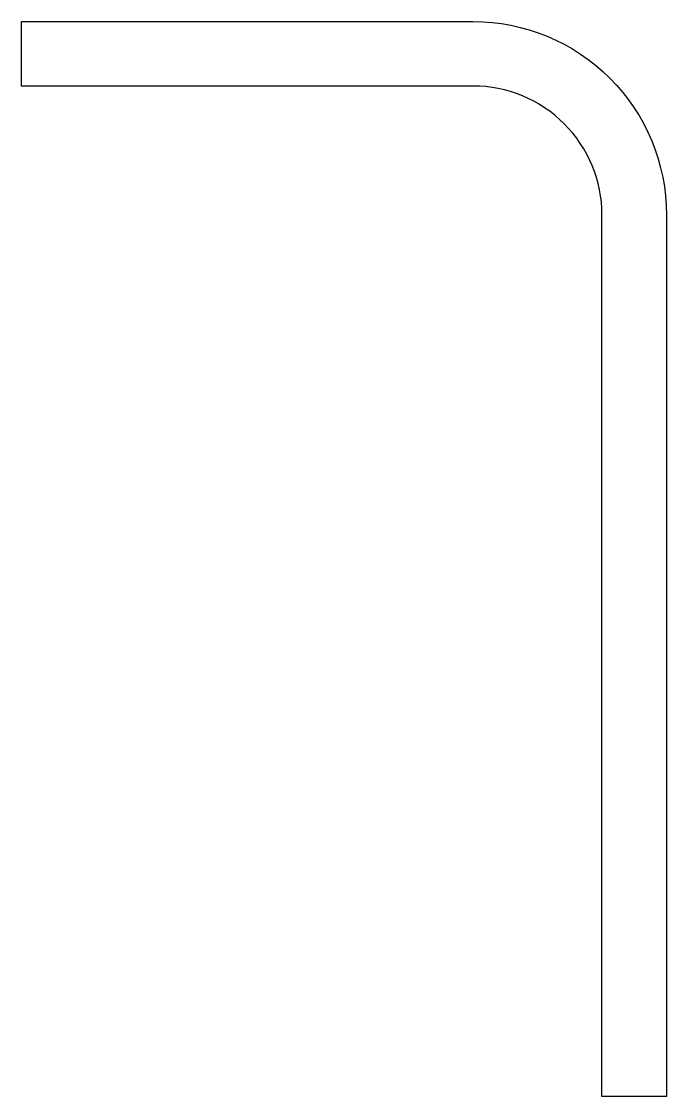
# Model space of a CAD drawing. Extents: x 180.8 to 195.8, y 215.9 to 240.9.
import ezdxf

# ---------------------------------------------------------------- set-up
doc = ezdxf.new("R2010")
doc.units = 0
doc.layers.add('ANA', color=220, linetype='CONTINUOUS')

msp = doc.modelspace()

# ---------------------------------------------------------------- linework, layer by layer
at = {"layer": 'ANA', "color": 7}
msp.add_lwpolyline([(195.844, 236.352), (195.844, 215.852), (194.344, 215.852), (194.344, 236.352, 0.414214), (191.344, 239.352), (180.844, 239.352), (180.844, 240.852), (191.344, 240.852, -0.414214)], format="xyb", close=True, dxfattribs=at)

doc.saveas('drawing.dxf')
